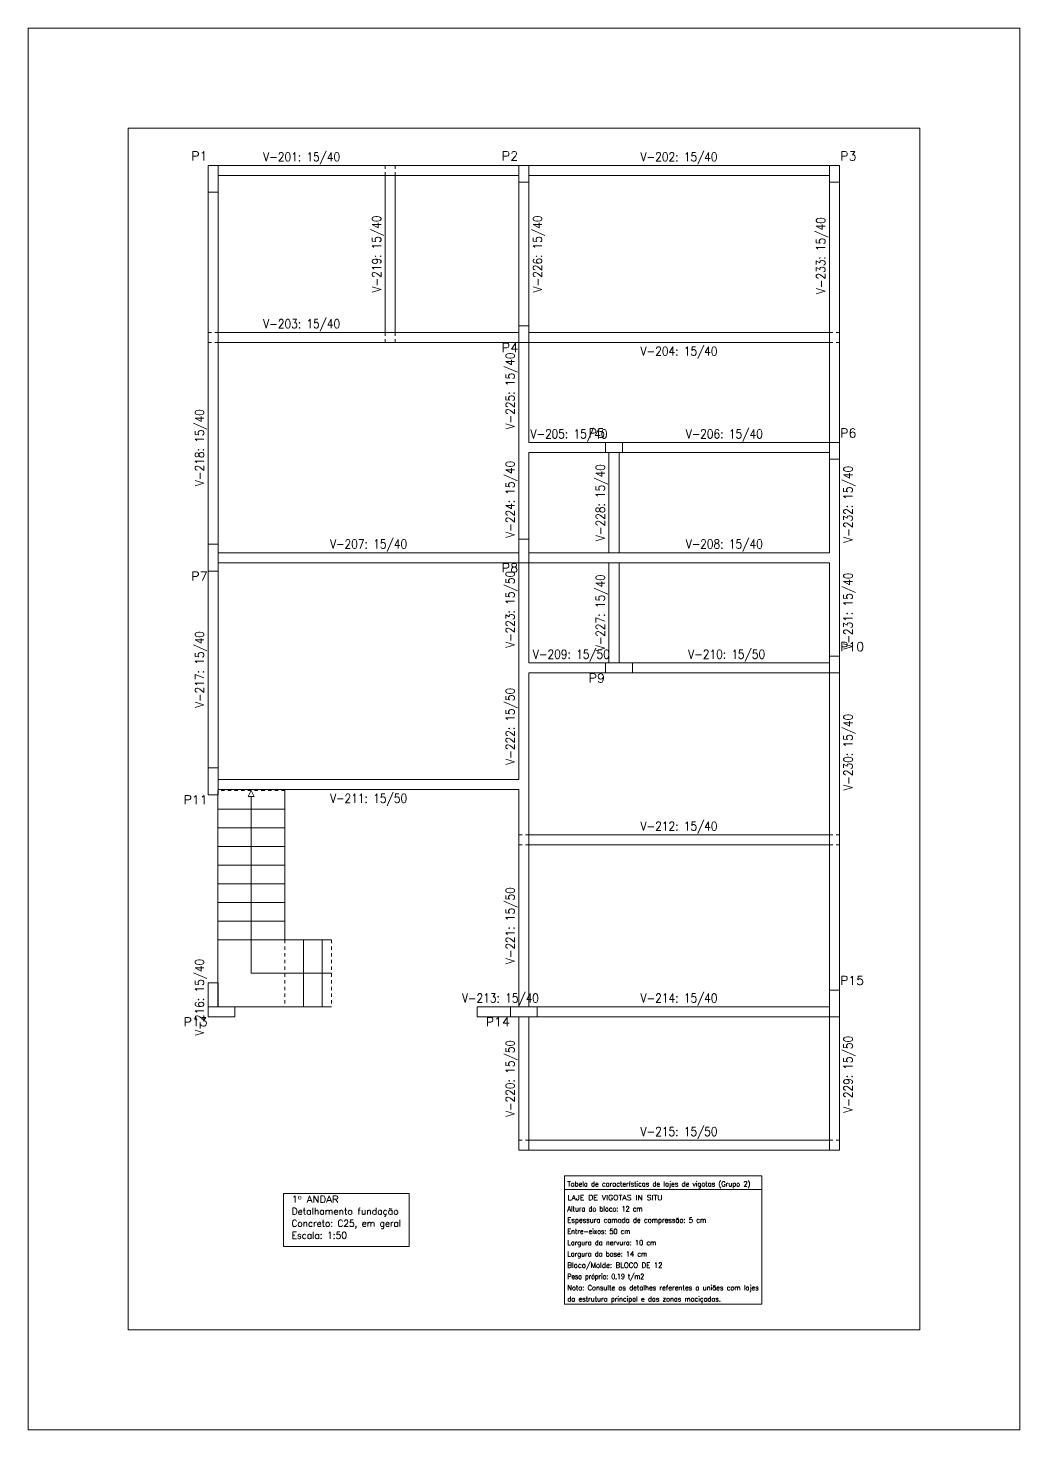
# Model space of a CAD drawing. Header units: millimetres. Extents: x 0 to 376, y 0 to 134.
# Drawn here: x 0 to 29.7, y 0 to 42 of the extents above; entities that cross this region are included whole.
import ezdxf
from ezdxf.enums import TextEntityAlignment as Align

# ---------------------------------------------------------------- set-up
doc = ezdxf.new("R2010")
doc.units = ezdxf.units.MM
doc.linetypes.add('CYPE_PUNTO', pattern=[0.075, 0, -0.075])
for name, color, linetype, lineweight in [('ESC_CONTORNO_DA_ESCADA', 3, 'Continuous', 0), ('ESC_DEGRAU', 2, 'Continuous', 0), ('ESC_LINHA_CENTRAL', 9, 'Continuous', 0), ('ESC_LINHA_DE_INTERRUPCAO_DOS_TRAMOS', 8, 'CYPE_PUNTO', 0), ('PILAR_BETAO', 2, 'Continuous', 9), ('PILAR_REF', 3, 'Continuous', 15), ('QUAD_BORDA', 1, 'Continuous', 20), ('QUAD_LIMITES', 2, 'Continuous', 0), ('TAB_CAR_LAJES', 7, 'Continuous', 0), ('TABELAS', 1, 'Continuous', 9), ('VIG_DIM_VIGAS', 3, 'Continuous', 15), ('VIG_FACES', 5, 'Continuous', 9)]:
    doc.layers.add(name, color=color, linetype=linetype, lineweight=lineweight)
doc.styles.add('CYPETXT', font='romans__.ttf', dxfattribs={"height": 0.2})

msp = doc.modelspace()

# ---------------------------------------------------------------- linework, layer by layer
at = {"layer": 'ESC_CONTORNO_DA_ESCADA'}
for p, q in [((5.685, 14.6801), (5.685, 19.1601)), ((7.685, 14.6801), (7.685, 19.1601)), ((9.085, 14.6801), (7.685, 14.6801)), ((9.085, 12.6801), (7.685, 12.6801))]:
    msp.add_line(p, q, dxfattribs=at)
msp.add_lwpolyline([(5.685, 14.6801), (5.685, 12.6801), (7.685, 12.6801)], dxfattribs=at)
at = {"layer": 'ESC_DEGRAU', "linetype": 'CYPE_PUNTO'}
for p, q in [((7.685, 19.1601), (5.685, 19.1601)), ((7.685, 14.6801), (7.685, 12.6801))]:
    msp.add_line(p, q, dxfattribs=at)
at = {"layer": 'ESC_DEGRAU'}
for p, q in [((7.685, 18.6001), (5.685, 18.6001)), ((7.685, 18.0401), (5.685, 18.0401)), ((7.685, 17.4801), (5.685, 17.4801)), ((7.685, 16.9201), (5.685, 16.9201)), ((7.685, 16.3601), (5.685, 16.3601)), ((7.685, 15.8001), (5.685, 15.8001)), ((7.685, 15.2401), (5.685, 15.2401)), ((7.685, 14.6801), (5.685, 14.6801)), ((8.245, 14.6801), (8.245, 12.6801)), ((8.805, 14.6801), (8.805, 12.6801))]:
    msp.add_line(p, q, dxfattribs=at)
at = {"layer": 'ESC_LINHA_CENTRAL'}
msp.add_lwpolyline([(6.595, 18.9801), (6.685, 19.1601), (6.775, 18.9801), (6.595, 18.9801)], close=True, dxfattribs=at)
msp.add_lwpolyline([(9.085, 13.6801), (7.685, 13.6801), (6.685, 13.6801), (6.685, 14.6801), (6.685, 18.9801)], dxfattribs=at)
at = {"layer": 'ESC_LINHA_DE_INTERRUPCAO_DOS_TRAMOS'}
msp.add_line((9.085, 14.6801), (9.085, 12.6801), dxfattribs=at)
at = {"layer": 'PILAR_BETAO'}
for points in [[(5.395, 37.0801), (5.695, 37.0801), (5.695, 37.8801), (5.395, 37.8801), (5.395, 37.0801)], [(14.695, 37.3801), (14.995, 37.3801), (14.995, 37.8801), (14.695, 37.8801), (14.695, 37.3801)], [(23.995, 37.3801), (24.295, 37.3801), (24.295, 37.8801), (23.995, 37.8801), (23.995, 37.3801)], [(14.695, 32.5801), (14.995, 32.5801), (14.995, 33.0801), (14.695, 33.0801), (14.695, 32.5801)], [(17.295, 29.2801), (17.795, 29.2801), (17.795, 29.5801), (17.295, 29.5801), (17.295, 29.2801)], [(23.995, 29.0801), (24.295, 29.0801), (24.295, 29.5801), (23.995, 29.5801), (23.995, 29.0801)], [(5.395, 25.7326), (5.695, 25.7326), (5.695, 26.5326), (5.395, 26.5326), (5.395, 25.7326)], [(14.695, 25.9826), (14.995, 25.9826), (14.995, 26.6826), (14.695, 26.6826), (14.695, 25.9826)], [(23.995, 22.6801), (24.295, 22.6801), (24.295, 23.1801), (23.995, 23.1801), (23.995, 22.6801)], [(17.295, 22.6801), (18.095, 22.6801), (18.095, 22.9801), (17.295, 22.9801), (17.295, 22.6801)], [(5.395, 19.0327), (5.695, 19.0327), (5.695, 19.8327), (5.395, 19.8327), (5.395, 19.0327)], [(23.995, 12.3801), (24.295, 12.3801), (24.295, 13.1801), (23.995, 13.1801), (23.995, 12.3801)], [(5.395, 12.3801), (6.195, 12.3801), (6.195, 12.6801), (5.395, 12.6801), (5.395, 12.3801)], [(14.445, 12.3801), (15.245, 12.3801), (15.245, 12.6801), (14.445, 12.6801), (14.445, 12.3801)]]:
    msp.add_lwpolyline(points, close=True, dxfattribs=at)
at = {"layer": 'QUAD_BORDA'}
msp.add_lwpolyline([(3, 3), (26.7, 3), (26.7, 39), (3, 39), (3, 3)], close=True, dxfattribs=at)
at = {"layer": 'QUAD_LIMITES'}
msp.add_lwpolyline([(0, 0), (29.7, 0), (29.7, 42), (0, 42), (0, 0)], close=True, dxfattribs=at)
at = {"layer": 'TAB_CAR_LAJES', "lineweight": 9}
for p, q in [((16.0593, 7.615), (21.9693, 7.615)), ((16.0593, 7.615), (16.0593, 3.765)), ((21.9693, 7.615), (21.9693, 3.765)), ((16.0593, 7.205), (21.9693, 7.205)), ((16.0593, 3.765), (21.9693, 3.765))]:
    msp.add_line(p, q, dxfattribs=at)
at = {"layer": 'TABELAS'}
msp.add_lwpolyline([(7.6502, 5.4958), (11.4092, 5.4958), (11.4092, 7.0858), (7.6502, 7.0858), (7.6502, 5.4958)], close=True, dxfattribs=at)
at = {"layer": 'VIG_FACES'}
for p, q in [((5.695, 37.8801), (14.695, 37.8801)), ((14.995, 37.8801), (23.995, 37.8801)), ((5.695, 37.5801), (14.695, 37.5801)), ((10.695, 32.8801), (10.695, 37.5801)), ((10.995, 32.8801), (10.995, 37.5801)), ((14.695, 33.0801), (14.695, 37.3801)), ((14.995, 37.5801), (23.995, 37.5801)), ((14.995, 33.0801), (14.995, 37.3801)), ((23.995, 29.5801), (23.995, 37.3801)), ((24.295, 29.5801), (24.295, 37.3801)), ((5.395, 26.5326), (5.395, 37.0801)), ((5.695, 26.5326), (5.695, 37.0801)), ((5.695, 32.8801), (14.695, 32.8801)), ((14.995, 32.8801), (23.995, 32.8801)), ((5.695, 32.5801), (14.695, 32.5801)), ((14.695, 29.4301), (14.695, 32.5801)), ((14.995, 29.5801), (14.995, 32.5801)), ((14.995, 32.5801), (23.995, 32.5801)), ((14.695, 26.6826), (14.695, 29.4301)), ((14.995, 29.5801), (17.295, 29.5801)), ((17.795, 29.5801), (23.995, 29.5801)), ((14.995, 29.2801), (17.295, 29.2801)), ((14.995, 26.6826), (14.995, 29.2801)), ((17.395, 26.2826), (17.395, 29.2801)), ((17.695, 26.2826), (17.695, 29.2801)), ((17.795, 29.2801), (23.995, 29.2801)), ((23.995, 26.2826), (23.995, 29.0801)), ((24.295, 26.1326), (24.295, 29.0801)), ((5.695, 26.2826), (14.695, 26.2826)), ((14.995, 26.2826), (23.995, 26.2826)), ((24.295, 23.1801), (24.295, 26.1326)), ((5.395, 19.8327), (5.395, 25.7326)), ((5.695, 25.9826), (14.695, 25.9826)), ((5.695, 19.8327), (5.695, 25.7326)), ((14.695, 22.8301), (14.695, 25.9826)), ((14.995, 25.9826), (23.995, 25.9826)), ((14.995, 22.9801), (14.995, 25.9826)), ((17.395, 22.9801), (17.395, 25.9826)), ((17.695, 22.9801), (17.695, 25.9826)), ((23.995, 23.1801), (23.995, 25.9826)), ((14.695, 19.4827), (14.695, 22.8301)), ((14.995, 22.9801), (17.295, 22.9801)), ((14.995, 22.6801), (17.295, 22.6801)), ((14.995, 19.3327), (14.995, 22.6801)), ((18.095, 22.9801), (23.995, 22.9801)), ((18.095, 22.6801), (23.995, 22.6801)), ((23.995, 13.1801), (23.995, 22.6801)), ((24.295, 13.1801), (24.295, 22.6801)), ((5.695, 19.4827), (14.695, 19.4827)), ((14.995, 12.6801), (14.995, 19.3327)), ((5.695, 19.1827), (14.695, 19.1827)), ((14.695, 12.6801), (14.695, 19.1827)), ((14.995, 17.8301), (23.995, 17.8301)), ((14.995, 17.5301), (23.995, 17.5301)), ((5.395, 12.6801), (5.395, 13.4001)), ((5.395, 13.4001), (5.695, 13.4001)), ((5.695, 12.6801), (5.695, 13.4001)), ((13.447, 12.6801), (14.445, 12.6801)), ((13.447, 12.6801), (13.447, 12.3801)), ((15.245, 12.6801), (23.995, 12.6801)), ((13.447, 12.3801), (14.445, 12.3801)), ((14.695, 8.3801), (14.695, 12.3801)), ((14.995, 8.3801), (14.995, 12.3801)), ((15.245, 12.3801), (23.995, 12.3801)), ((23.995, 8.3801), (23.995, 12.3801)), ((24.295, 8.3801), (24.295, 12.3801)), ((14.995, 8.6801), (23.995, 8.6801)), ((14.695, 8.3801), (24.295, 8.3801))]:
    msp.add_line(p, q, dxfattribs=at)
at = {"layer": 'VIG_FACES', "linetype": 'CYPE_PUNTO'}
for p, q in [((10.695, 37.5801), (10.695, 37.8801)), ((10.995, 37.5801), (10.995, 37.8801)), ((5.695, 32.8801), (5.395, 32.8801)), ((10.695, 32.8801), (10.695, 32.5801)), ((10.995, 32.8801), (10.995, 32.5801)), ((23.995, 32.8801), (24.295, 32.8801)), ((5.695, 32.5801), (5.395, 32.5801)), ((23.995, 32.5801), (24.295, 32.5801)), ((14.995, 17.8301), (14.695, 17.8301)), ((23.995, 17.8301), (24.295, 17.8301)), ((14.995, 17.5301), (14.695, 17.5301)), ((23.995, 17.5301), (24.295, 17.5301)), ((14.995, 8.6801), (14.695, 8.6801)), ((23.995, 8.6801), (24.295, 8.6801))]:
    msp.add_line(p, q, dxfattribs=at)

# ---------------------------------------------------------------- texts
at = {"layer": 'PILAR_REF', "style": 'CYPETXT'}
for s, width, p, p2 in [('P1', 0.935124, (4.883, 38.0334), (5.375, 38.0334)), ('P2', 0.935124, (14.183, 38.0334), (14.675, 38.0334)), ('P3', 0.935124, (24.315, 38.0334), (24.807, 38.0334)), ('P4', 0.935124, (14.183, 32.2934), (14.675, 32.2934)), ('P5', 0.935124, (16.783, 29.7334), (17.275, 29.7334)), ('P6', 0.935124, (24.315, 29.7334), (24.807, 29.7334)), ('P7', 0.935124, (4.883, 25.4459), (5.375, 25.4459)), ('P8', 0.935124, (14.183, 25.6959), (14.675, 25.6959)), ('P10', 0.91451, (24.315, 23.3334), (25.031, 23.3334)), ('P9', 0.935124, (16.783, 22.3934), (17.275, 22.3934)), ('P11', 0.91451, (4.659, 18.746), (5.375, 18.746)), ('P15', 0.91451, (24.315, 13.3334), (25.031, 13.3334)), ('P13', 0.91451, (4.659, 12.0934), (5.375, 12.0934)), ('P14', 0.91451, (13.709, 12.0934), (14.425, 12.0934))]:
    msp.add_text(s, height=0.26667, dxfattribs=dict(at, width=width)).set_placement(p, p2, align=Align.FIT)
at = {"layer": 'TAB_CAR_LAJES', "style": 'CYPETXT'}
for s, width, p, p2 in [('Tabela de características de lajes de vigotas (Grupo 2)', 0.794136, (16.1493, 7.295), (21.6303, 7.295)), ('LAJE DE VIGOTAS IN SITU', 0.934733, (16.1493, 6.885), (19.0001, 6.885)), ('Altura do bloco: 12 cm', 0.775249, (16.1493, 6.5475), (18.3993, 6.5475)), ('Espessura camada de compressão: 5 cm', 0.814581, (16.1493, 6.21), (20.3096, 6.21)), ('Entre-eixos: 50 cm', 0.779624, (16.1493, 5.8725), (18.0303, 5.8725)), ('Largura da nervura: 10 cm', 0.789789, (16.1493, 5.535), (18.8088, 5.535)), ('Largura da base: 14 cm', 0.785362, (16.1493, 5.1975), (18.5366, 5.1975)), ('Bloco/Molde: BLOCO DE 12', 0.834292, (16.1493, 4.86), (18.9978, 4.86)), ('Peso próprio: 0.19 t/m2', 0.753908, (16.1493, 4.5225), (18.4488, 4.5225)), ('Nota: Consulte os detalhes referentes a uniões com lajes', 0.79819, (16.1493, 4.185), (21.8801, 4.185)), ('da estrutura principal e das zonas maciçadas.', 0.797003, (16.1493, 3.8475), (20.7438, 3.8475))]:
    msp.add_text(s, height=0.153333, dxfattribs=dict(at, width=width)).set_placement(p, p2, align=Align.FIT)
at = {"layer": 'TABELAS', "style": 'CYPETXT'}
for s, width, p, p2 in [('1º ANDAR', 0.9519, (7.8902, 6.8108), (9.3032, 6.8108)), ('Detalhamento fundação', 0.876565, (7.8902, 6.4508), (11.0972, 6.4508)), ('Concreto: C25, em geral', 0.816403, (7.8902, 6.0908), (11.1692, 6.0908)), ('Escala: 1:50', 0.85322, (7.8902, 5.7308), (9.5492, 5.7308))]:
    msp.add_text(s, height=0.2, dxfattribs=dict(at, width=width)).set_placement(p, p2, align=Align.FIT)
at = {"layer": 'VIG_DIM_VIGAS', "style": 'CYPETXT', "width": 0.756899}
for s, p, p2 in [('V-201: 15/40', (7.043, 38.0067), (9.347, 38.0067)), ('V-202: 15/40', (18.343, 38.0067), (20.647, 38.0067)), ('V-203: 15/40', (7.043, 33.0067), (9.347, 33.0067)), ('V-204: 15/40', (18.343, 32.1867), (20.647, 32.1867)), ('V-205: 15/40', (15.043, 29.7067), (17.347, 29.7067)), ('V-206: 15/40', (19.693, 29.7067), (21.997, 29.7067)), ('V-207: 15/40', (9.043, 26.4092), (11.347, 26.4092)), ('V-208: 15/40', (19.693, 26.4092), (21.997, 26.4092)), ('V-209: 15/50', (15.118, 23.1067), (17.422, 23.1067)), ('V-210: 15/50', (19.768, 23.1067), (22.072, 23.1067)), ('V-211: 15/50', (9.043, 18.7893), (11.347, 18.7893)), ('V-212: 15/40', (18.343, 17.9567), (20.647, 17.9567)), ('V-213: 15/40', (12.994, 12.8067), (15.298, 12.8067)), ('V-214: 15/40', (18.343, 12.8067), (20.647, 12.8067)), ('V-215: 15/50', (18.343, 8.8067), (20.647, 8.8067))]:
    msp.add_text(s, height=0.266667, dxfattribs=at).set_placement(p, p2, align=Align.FIT)
for s, p, p2 in [('V-219: 15/40', (10.5683, 34.0781), (10.5683, 36.3821)), ('V-226: 15/40', (15.3883, 34.0781), (15.3883, 36.3821)), ('V-233: 15/40', (23.8683, 34.0281), (23.8683, 36.3321)), ('V-225: 15/40', (14.5683, 29.9781), (14.5683, 32.2821)), ('V-218: 15/40', (5.2683, 28.2793), (5.2683, 30.5833)), ('V-224: 15/40', (14.5683, 26.7293), (14.5683, 29.0333)), ('V-228: 15/40', (17.2683, 26.6293), (17.2683, 28.9333)), ('V-232: 15/40', (24.6883, 26.5793), (24.6883, 28.8833)), ('V-223: 15/50', (14.5683, 23.4293), (14.5683, 25.7333)), ('V-231: 15/40', (24.6883, 23.3793), (24.6883, 25.6833)), ('V-227: 15/40', (17.2683, 23.3293), (17.2683, 25.6333)), ('V-217: 15/40', (5.2683, 21.6306), (5.2683, 23.9346)), ('V-222: 15/50', (14.5683, 19.9294), (14.5683, 22.2334)), ('V-230: 15/40', (24.6883, 19.1531), (24.6883, 21.4571)), ('V-221: 15/50', (14.5683, 13.9531), (14.5683, 16.2571)), ('V-216: 15/40', (5.2683, 11.8131), (5.2683, 14.1171)), ('V-229: 15/50', (24.6883, 9.5031), (24.6883, 11.8071)), ('V-220: 15/50', (14.5683, 9.3781), (14.5683, 11.6821))]:
    msp.add_text(s, height=0.266667, rotation=90, dxfattribs=at).set_placement(p, p2, align=Align.FIT)

doc.saveas('drawing.dxf')
